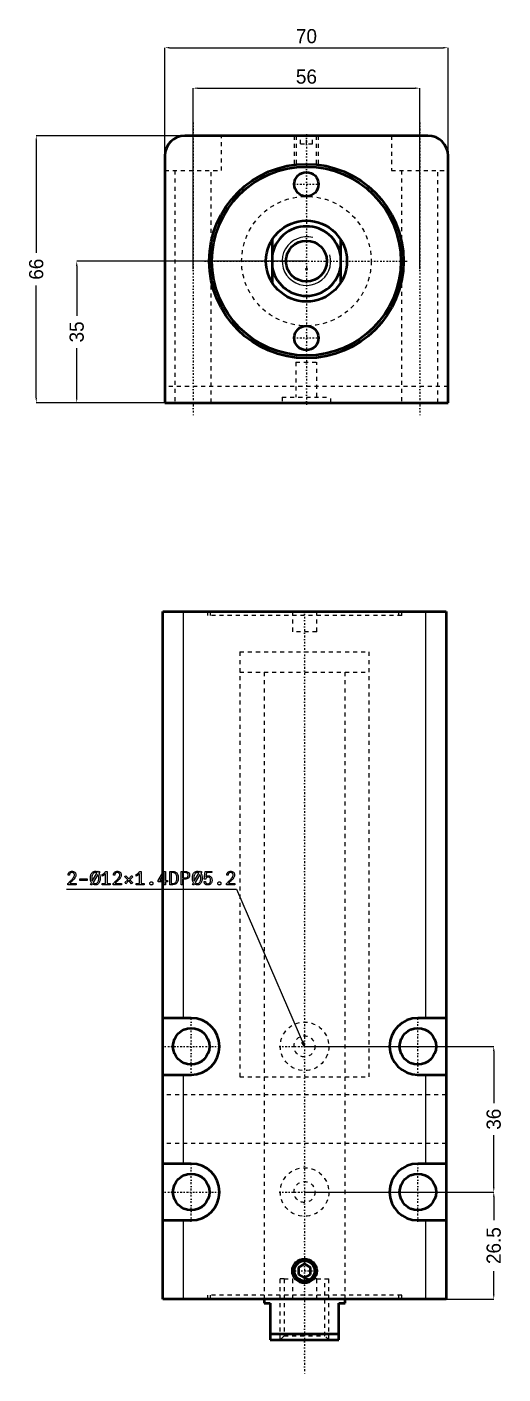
# Model space of a CAD drawing. Header units: millimetres. Extents: x -69 to 308, y -273 to 63.
# Drawn here: x -69 to 48.6, y -273.1 to 59.9 of the extents above; entities that cross this region are included whole.
import ezdxf

# ---------------------------------------------------------------- set-up
doc = ezdxf.new("R2010")
doc.units = ezdxf.units.MM
doc.linetypes.add('Center', pattern=[1.5, 0.45, -0.5, 0.05, -0.5])
doc.linetypes.add('Dashed', pattern=[2, 1, -1])
for name, color, linetype, lineweight in [('2d ConnectionPoints', 7, 'Continuous', 50), ('AM_0', 7, 'Continuous', 50), ('AM_4', 3, 'Continuous', 25), ('AM_5', 3, 'Continuous', 25), ('AM_7', 7, 'Center', 25), ('AM_9', 6, 'Dashed', 25)]:
    doc.layers.add(name, color=color, linetype=linetype, lineweight=lineweight)
doc.dimstyles.new('ISO-25', dxfattribs={"dimtxt": 2.5, "dimasz": 2.5, "dimexe": 1.25, "dimexo": 0.625, "dimtad": 1, "dimtxsty": 'Standard', "dimcen": 2.5, "dimadec": 0, "dimazin": 0, "dimtfac": 1, "dimtmove": 0, "dimatfit": 3, "dimfxl": 1, "dimarcsym": 0})

# ---------------------------------------------------------------- blocks, each defined once
blk = doc.blocks.new('1_CXHC3_MF_IN_LA_32_100_2_0_in_CXHC3_MF_IN_LA_32_100_0_0')
at = {"layer": 'AM_0'}
for p, q in [((-8.5, 7.27), (-8.5, -3.27)), ((8.5, -3.27), (8.5, 7.27))]:
    blk.add_line(p, q, dxfattribs=at)
for radius in [10, 5.05]:
    blk.add_circle((0, 2), radius, dxfattribs=at)
for start, end in [(8.1062, 171.8938), (188.1062, 351.8938)]:
    blk.add_arc((0, 2), 8.59, start, end, dxfattribs=at)
at = {"layer": 'AM_5'}
blk.add_arc((0, 2), 6, 75, 15, dxfattribs=at)
blk = doc.blocks.new('2_CXHC3_MF_IN_LA_32_100_1_0_in_CXHC3_MF_IN_LA_32_100_0_0')
at = {"layer": 'AM_0'}
for p, q in [((30, 33), (-30, 33)), ((-35, 28), (-35, -33)), ((35, -33), (35, 28)), ((-35, -33), (35, -33))]:
    blk.add_line(p, q, dxfattribs=at)
for centre, radius in [((0, 2), 24), ((0, 2), 23.34), ((0, 21), 3), ((0, -17), 3)]:
    blk.add_circle(centre, radius, dxfattribs=at)
for centre, start, end in [((-30, 28), 90, 180), ((30, 28), 360, 90)]:
    blk.add_arc(centre, 5, start, end, dxfattribs=at)
at = {"layer": 'AM_7'}
for p, q in [((-28, 36.3), (-28, -36.3)), ((0, 33.35), (0, -33.5)), ((28, 36.3), (28, -36.3)), ((-3.15, 21), (3.15, 21)), ((-25.2, 2), (25.2, 2)), ((-3.15, -17), (3.15, -17))]:
    blk.add_line(p, q, dxfattribs=at)
at = {"layer": 'AM_9'}
for p, q in [((-28, 24.4), (-28, 33)), ((-21, 24.4), (-21, 33)), ((-3, 33), (-3, 26)), ((-2.5, 33), (-2.5, 26)), ((-1.5, 31), (-1.5, 33)), ((-1.5, 31), (1.5, 31)), ((0, 31), (0, 33)), ((1.5, 31), (1.5, 33)), ((2.5, 26), (2.5, 33)), ((3, 26), (3, 33)), ((21, 33), (21, 24.4)), ((28, 24.4), (28, 33)), ((-35, 24.4), (-21, 24.4)), ((-32.5, 24.4), (-32.5, -33)), ((-23.5, -33), (-23.5, 24.4)), ((-3, 26), (3, 26)), ((21, 24.4), (35, 24.4)), ((23.5, 24.4), (23.5, -33)), ((32.5, -33), (32.5, 24.4)), ((-2.6, -23), (-2.6, -31.6)), ((-2.6, -23), (2.6, -23)), ((2.6, -31.6), (2.6, -23)), ((35, -29), (-35, -29)), ((-6, -31.6), (-6, -33)), ((-6, -31.6), (6, -31.6)), ((6, -33), (6, -31.6))]:
    blk.add_line(p, q, dxfattribs=at)
blk.add_circle((0, 2), 16, dxfattribs=at)
blk = doc.blocks.new('*D3')
at = {"layer": 'AM_5', "color": 0, "lineweight": -2}
for p, q in [((0, 33), (-66.75, 33)), ((-66.75, 31.83), (-66.75, 4.01)), ((-66.75, -31.83), (-66.75, -4.01)), ((0, -33), (-66.75, -33))]:
    blk.add_line(p, q, dxfattribs=at)
at = {"layer": 'AM_5', "color": 0}
for points in [[(-66.56, 31.83), (-66.94, 31.83), (-66.75, 33)], [(-66.94, -31.83), (-66.56, -31.83), (-66.75, -33)]]:
    blk.add_solid(points, dxfattribs=at)
at = {"layer": 'Defpoints', "color": 0}
for p in [(0, 33), (-66.75, -33), (0, -33)]:
    blk.add_point(p, dxfattribs=at)
at = {"layer": 'AM_5', "color": 0, "insert": (-66.75, 0), "char_height": 3.5, "attachment_point": 5, "rotation": 90}
blk.add_mtext('66', dxfattribs=at)
blk = doc.blocks.new('*D4')
at = {"layer": 'AM_5', "color": 0, "lineweight": -2}
for p, q in [((0, 2), (-56.75, 2)), ((-56.75, 0.83), (-56.75, -11.5)), ((-56.75, -31.83), (-56.75, -19.5)), ((0, -33), (-56.75, -33))]:
    blk.add_line(p, q, dxfattribs=at)
at = {"layer": 'AM_5', "color": 0}
for points in [[(-56.56, 0.83), (-56.94, 0.83), (-56.75, 2)], [(-56.94, -31.83), (-56.56, -31.83), (-56.75, -33)]]:
    blk.add_solid(points, dxfattribs=at)
at = {"layer": 'Defpoints', "color": 0}
for p in [(0, 2), (-56.75, -33), (0, -33)]:
    blk.add_point(p, dxfattribs=at)
at = {"layer": 'AM_5', "color": 0, "insert": (-56.75, -15.5), "char_height": 3.5, "attachment_point": 5, "rotation": 90}
blk.add_mtext('35', dxfattribs=at)
blk = doc.blocks.new('*D5')
at = {"layer": 'AM_5', "color": 0, "lineweight": -2}
for p, q in [((-35, 0), (-35, 54.75)), ((-33.83, 54.75), (33.83, 54.75)), ((35, 0), (35, 54.75))]:
    blk.add_line(p, q, dxfattribs=at)
at = {"layer": 'AM_5', "color": 0}
for points in [[(-33.83, 54.94), (-33.83, 54.56), (-35, 54.75)], [(33.83, 54.56), (33.83, 54.94), (35, 54.75)]]:
    blk.add_solid(points, dxfattribs=at)
at = {"layer": 'Defpoints', "color": 0}
for p in [(35, 54.75), (-35, 0), (35, 0)]:
    blk.add_point(p, dxfattribs=at)
at = {"layer": 'AM_5', "color": 0, "insert": (0, 57.59), "char_height": 3.5, "attachment_point": 5}
blk.add_mtext('70', dxfattribs=at)
blk = doc.blocks.new('*D6')
at = {"layer": 'AM_5', "color": 0, "lineweight": -2}
for p, q in [((-28, 0), (-28, 44.75)), ((-26.83, 44.75), (26.83, 44.75)), ((28, 0), (28, 44.75))]:
    blk.add_line(p, q, dxfattribs=at)
at = {"layer": 'AM_5', "color": 0}
for points in [[(-26.83, 44.94), (-26.83, 44.56), (-28, 44.75)], [(26.83, 44.56), (26.83, 44.94), (28, 44.75)]]:
    blk.add_solid(points, dxfattribs=at)
at = {"layer": 'Defpoints', "color": 0}
for p in [(28, 44.75), (-28, 0), (28, 0)]:
    blk.add_point(p, dxfattribs=at)
at = {"layer": 'AM_5', "color": 0, "insert": (0, 47.59), "char_height": 3.5, "attachment_point": 5}
blk.add_mtext('56', dxfattribs=at)
blk = doc.blocks.new('1_CXHC3_MF_IN_LA_32_100_2_0_in_CXHC3_MF_IN_LA_32_100_0_4')
at = {"layer": 'AM_0'}
for p, q in [((-10, 0), (-10, -1)), ((10, -1), (10, 0)), ((-10, -1), (-8.5, -1)), ((-8.5, -1), (-8.5, -10)), ((8.5, -10), (8.5, -1)), ((8.5, -1), (10, -1)), ((-8.5, -8.586), (8.5, -8.586)), ((-8.5, -10), (8.5, -10))]:
    blk.add_line(p, q, dxfattribs=at)
at = {"layer": 'AM_5', "linetype": 'Dashed'}
for p, q in [((-6, -10), (-6, 5)), ((-5.053, 5), (-6, 5)), ((5.053, 5), (6, 5)), ((6, -10), (6, 5))]:
    blk.add_line(p, q, dxfattribs=at)
at = {"layer": 'AM_9'}
for p, q in [((-16, 160), (16, 160)), ((-16, 160), (-16, 155)), ((16, 155), (16, 160)), ((-16, 155), (16, 155)), ((-10, 155), (-10, 0)), ((10, 0), (10, 155)), ((-5.053, 5), (-3, 5)), ((-5.053, 5), (-5.053, -9.053)), ((3, 5), (5.053, 5)), ((5.053, -9.053), (5.053, 5)), ((-5.053, -9.053), (-6, -10)), ((-5.053, -9.053), (5.053, -9.053)), ((6, -10), (5.053, -9.053))]:
    blk.add_line(p, q, dxfattribs=at)
blk = doc.blocks.new('2_CXHC3_MF_IN_LA_32_100_1_0_in_CXHC3_MF_IN_LA_32_100_0_4')
at = {"layer": 'AM_0'}
for p, q in [((-35, 170), (35, 170)), ((-35, 0), (-35, 170)), ((35, 170), (35, 0)), ((-28, 69.5), (-35, 69.5)), ((35, 69.5), (28, 69.5)), ((-35, 55.5), (-28, 55.5)), ((28, 55.5), (35, 55.5)), ((-28, 33.5), (-35, 33.5)), ((35, 33.5), (28, 33.5)), ((-35, 19.5), (-28, 19.5)), ((28, 19.5), (35, 19.5)), ((0, 8.73), (-1.5, 7.87)), ((-1.5, 7.87), (-1.5, 6.13)), ((1.5, 7.87), (0, 8.73)), ((1.5, 6.13), (1.5, 7.87)), ((-1.5, 6.13), (0, 5.27)), ((0, 5.27), (1.5, 6.13)), ((35, 0), (-35, 0))]:
    blk.add_line(p, q, dxfattribs=at)
for centre, radius in [((-28, 62.5), 4.5), ((28, 62.5), 4.5), ((-28, 26.5), 4.5), ((28, 26.5), 4.5), ((0, 7), 3), ((0, 7), 2.5)]:
    blk.add_circle(centre, radius, dxfattribs=at)
for centre, start, end in [((-28, 62.5), 270, 90), ((28, 62.5), 90, 270), ((-28, 26.5), 270, 90), ((28, 26.5), 90, 270)]:
    blk.add_arc(centre, 7, start, end, dxfattribs=at)
at = {"layer": 'AM_4'}
for p, q in [((-30, 170), (-30, 69.5)), ((30, 69.5), (30, 170)), ((-30, 55.5), (-30, 33.5)), ((30, 33.5), (30, 55.5)), ((-30, 19.5), (-30, 0)), ((30, 0), (30, 19.5))]:
    blk.add_line(p, q, dxfattribs=at)
at = {"layer": 'AM_7'}
for p, q in [((0, 170.25), (0, -18.5)), ((-28, 55.15), (-28, 69.85)), ((28, 55.15), (28, 69.85)), ((-35.35, 62.5), (-20.65, 62.5)), ((-6.3, 62.5), (6.3, 62.5)), ((20.65, 62.5), (35.35, 62.5)), ((-28, 19.15), (-28, 33.85)), ((28, 19.15), (28, 33.85)), ((-35.35, 26.5), (-20.65, 26.5)), ((-6.3, 26.5), (6.3, 26.5)), ((20.65, 26.5), (35.35, 26.5)), ((-3.15, 7), (3.15, 7))]:
    blk.add_line(p, q, dxfattribs=at)
at = {"layer": 'AM_9'}
for p, q in [((-24, 170), (-24, 169)), ((-23.34, 170), (-23.34, 169)), ((-3, 170), (-3, 165)), ((3, 165), (3, 170)), ((23.34, 169), (23.34, 170)), ((24, 169), (24, 170)), ((24, 169), (-24, 169)), ((3, 165), (-3, 165)), ((-16, 160), (16, 160)), ((-16, 160), (-16, 55)), ((16, 55), (16, 160)), ((-16, 55), (16, 55)), ((-10, 55), (-10, 0)), ((10, 0), (10, 55)), ((35, 50.5), (-35, 50.5)), ((35, 38.5), (-35, 38.5)), ((3, 5), (-3, 5)), ((-3, 5), (-3, 0)), ((3, 0), (3, 5)), ((24, 1), (-24, 1)), ((-24, 1), (-24, 0)), ((-23.34, 1), (-23.34, 0)), ((23.34, 0), (23.34, 1)), ((24, 0), (24, 1))]:
    blk.add_line(p, q, dxfattribs=at)
for centre, radius in [((0, 62.5), 6), ((0, 62.5), 2.6), ((0, 26.5), 6), ((0, 26.5), 2.6)]:
    blk.add_circle(centre, radius, dxfattribs=at)
blk = doc.blocks.new('*D39')
at = {"layer": 'AM_5', "color": 0, "lineweight": -2}
for p, q in [((-0.47, -192.11), (46.28, -192.11)), ((46.28, -193.28), (46.28, -206.14)), ((46.28, -226.94), (46.28, -214.08)), ((-0.47, -228.11), (46.28, -228.11))]:
    blk.add_line(p, q, dxfattribs=at)
at = {"layer": 'AM_5', "color": 0}
for points in [[(46.48, -193.28), (46.09, -193.28), (46.28, -192.11)], [(46.09, -226.94), (46.48, -226.94), (46.28, -228.11)]]:
    blk.add_solid(points, dxfattribs=at)
at = {"layer": 'Defpoints', "color": 0}
for p in [(-0.47, -192.11), (46.28, -192.11), (-0.47, -228.11)]:
    blk.add_point(p, dxfattribs=at)
at = {"layer": 'AM_5', "color": 0, "insert": (46.28, -210.11), "char_height": 3.5, "attachment_point": 5, "rotation": 90}
blk.add_mtext('36', dxfattribs=at)
blk = doc.blocks.new('*D40')
at = {"layer": 'AM_5', "color": 0, "lineweight": -2}
for p, q in [((-0.47, -228.11), (46.28, -228.11)), ((46.28, -229.28), (46.28, -235.06)), ((46.28, -253.44), (46.28, -247.66)), ((-0.47, -254.61), (46.28, -254.61))]:
    blk.add_line(p, q, dxfattribs=at)
at = {"layer": 'AM_5', "color": 0}
for points in [[(46.48, -229.28), (46.09, -229.28), (46.28, -228.11)], [(46.09, -253.44), (46.48, -253.44), (46.28, -254.61)]]:
    blk.add_solid(points, dxfattribs=at)
at = {"layer": 'Defpoints', "color": 0}
for p in [(-0.47, -228.11), (-0.47, -254.61), (46.28, -254.61)]:
    blk.add_point(p, dxfattribs=at)
at = {"layer": 'AM_5', "color": 0, "insert": (46.28, -241.36), "char_height": 3.5, "attachment_point": 5, "rotation": 90}
blk.add_mtext('26.5', dxfattribs=at)

msp = doc.modelspace()

# ---------------------------------------------------------------- linework, layer by layer
at = {"layer": '2d ConnectionPoints'}
for p in [(0, 0), (-0.469, -254.608)]:
    msp.add_point(p, dxfattribs=at)
at = {"layer": 'AM_5'}
for p, q in [((-59.269, -153.208), (-17.269, -153.208)), ((-17.269, -153.208), (-0.469, -192.108))]:
    msp.add_line(p, q, dxfattribs=at)
for points in [[(-58.816, -151.731), (-58.816, -151.731), (-58.667, -151.594), (-58.453, -151.394), (-58.453, -151.394), (-58.253, -151.2), (-58.127, -151.074), (-58.127, -151.074), (-58.006, -150.948), (-57.834, -150.749), (-57.834, -150.749), (-57.671, -150.539), (-57.567, -150.393), (-57.567, -150.393), (-57.477, -150.248), (-57.378, -150.04), (-57.378, -150.04), (-57.325, -149.846), (-57.315, -149.724), (-57.315, -149.724), (-57.318, -149.656), (-57.334, -149.559), (-57.334, -149.559), (-57.364, -149.469), (-57.392, -149.413), (-57.392, -149.413), (-57.426, -149.36), (-57.484, -149.291), (-57.484, -149.291), (-57.553, -149.233), (-57.605, -149.201), (-57.605, -149.201), (-57.66, -149.174), (-57.749, -149.145), (-57.749, -149.145), (-57.843, -149.129), (-57.909, -149.126), (-57.909, -149.126), (-57.982, -149.129), (-58.085, -149.145), (-58.085, -149.145), (-58.181, -149.175), (-58.241, -149.203), (-58.241, -149.203), (-58.297, -149.237), (-58.371, -149.298), (-58.371, -149.298), (-58.433, -149.371), (-58.468, -149.427), (-58.468, -149.427), (-58.498, -149.488), (-58.53, -149.587), (-58.53, -149.587), (-58.547, -149.696), (-58.55, -149.774), (-58.892, -149.774), (-58.892, -149.774), (-58.886, -149.658), (-58.859, -149.495), (-58.859, -149.495), (-58.807, -149.348), (-58.76, -149.258), (-58.76, -149.258), (-58.703, -149.176), (-58.605, -149.068), (-58.605, -149.068), (-58.489, -148.979), (-58.404, -148.93), (-58.404, -148.93), (-58.312, -148.89), (-58.168, -148.847), (-58.168, -148.847), (-58.015, -148.823), (-57.909, -148.819), (-57.909, -148.819), (-57.809, -148.823), (-57.665, -148.845), (-57.665, -148.845), (-57.527, -148.886), (-57.438, -148.923), (-57.438, -148.923), (-57.354, -148.969), (-57.241, -149.053), (-57.241, -149.053), (-57.144, -149.153), (-57.089, -149.231), (-57.089, -149.231), (-57.041, -149.314), (-56.99, -149.451), (-56.99, -149.451), (-56.963, -149.601), (-56.958, -149.708), (-56.958, -149.708), (-56.965, -149.83), (-57.006, -150.016), (-57.006, -150.016), (-57.082, -150.208), (-57.151, -150.338), (-57.151, -150.338), (-57.231, -150.469), (-57.361, -150.657), (-57.361, -150.657), (-57.502, -150.836), (-57.603, -150.952), (-57.603, -150.952), (-57.711, -151.069), (-57.893, -151.258), (-57.893, -151.258), (-58.098, -151.465), (-58.248, -151.612), (-58.489, -151.849), (-56.86, -151.851), (-56.86, -152.158), (-58.937, -152.158), (-58.937, -151.84), (-58.816, -151.731)], [(-53.128, -151.617), (-53.128, -151.617), (-53.175, -151.523), (-53.237, -151.372), (-53.237, -151.372), (-53.288, -151.209), (-53.315, -151.095), (-53.315, -151.095), (-53.338, -150.977), (-53.362, -150.794), (-53.362, -150.794), (-53.375, -150.606), (-53.378, -150.477), (-53.378, -150.477), (-53.372, -150.283), (-53.342, -150.01), (-53.342, -150.01), (-53.286, -149.759), (-53.235, -149.604), (-53.235, -149.604), (-53.172, -149.46), (-53.059, -149.27), (-53.059, -149.27), (-52.923, -149.111), (-52.819, -149.021), (-52.819, -149.021), (-52.706, -148.947), (-52.521, -148.866), (-52.521, -148.866), (-52.317, -148.823), (-52.17, -148.814), (-52.17, -148.814), (-52.02, -148.823), (-51.811, -148.869), (-51.811, -148.869), (-51.62, -148.954), (-51.503, -149.033), (-51.378, -148.812), (-51.078, -148.985), (-51.258, -149.299), (-51.258, -149.299), (-51.201, -149.389), (-51.128, -149.538), (-51.128, -149.538), (-51.067, -149.701), (-51.034, -149.819), (-51.034, -149.819), (-51.006, -149.942), (-50.976, -150.135), (-50.976, -150.135), (-50.96, -150.34), (-50.957, -150.482), (-50.957, -150.482), (-50.963, -150.669), (-50.991, -150.938), (-50.991, -150.938), (-51.043, -151.191), (-51.09, -151.351), (-51.09, -151.351), (-51.149, -151.501), (-51.258, -151.703), (-51.258, -151.703), (-51.392, -151.876), (-51.495, -151.975), (-51.495, -151.975), (-51.609, -152.059), (-51.799, -152.15), (-51.799, -152.15), (-52.011, -152.199), (-52.165, -152.209), (-52.165, -152.209), (-52.336, -152.197), (-52.571, -152.135), (-52.571, -152.135), (-52.781, -152.019), (-52.907, -151.913), (-53.087, -152.222), (-53.378, -152.058), (-53.128, -151.617)], [(-53.037, -150.511), (-53.037, -150.511), (-53.031, -150.679), (-53.003, -150.917), (-53.003, -150.917), (-52.949, -151.139), (-52.9, -151.278), (-51.754, -149.297), (-51.754, -149.297), (-51.83, -149.241), (-51.95, -149.181), (-51.95, -149.181), (-52.076, -149.148), (-52.163, -149.142), (-52.163, -149.142), (-52.255, -149.149), (-52.389, -149.185), (-52.389, -149.185), (-52.516, -149.252), (-52.598, -149.315), (-52.598, -149.315), (-52.674, -149.389), (-52.778, -149.523), (-52.778, -149.523), (-52.866, -149.681), (-52.917, -149.8), (-52.917, -149.8), (-52.96, -149.929), (-53.007, -150.135), (-53.007, -150.135), (-53.032, -150.356), (-53.037, -150.511)], [(-52.181, -151.881), (-52.181, -151.881), (-52.082, -151.874), (-51.94, -151.835), (-51.94, -151.835), (-51.808, -151.762), (-51.725, -151.696), (-51.725, -151.696), (-51.648, -151.616), (-51.546, -151.477), (-51.546, -151.477), (-51.46, -151.315), (-51.411, -151.194), (-51.411, -151.194), (-51.371, -151.065), (-51.327, -150.862), (-51.327, -150.862), (-51.303, -150.649), (-51.299, -150.5), (-51.299, -150.5), (-51.301, -150.396), (-51.312, -150.245), (-51.312, -150.245), (-51.334, -150.1), (-51.353, -150.006), (-51.353, -150.006), (-51.377, -149.917), (-51.419, -149.79), (-51.419, -149.79), (-51.47, -149.672), (-51.508, -149.599), (-52.689, -151.635), (-52.689, -151.635), (-52.599, -151.724), (-52.454, -151.82), (-52.454, -151.82), (-52.295, -151.871), (-52.181, -151.881)], [(-50.444, -151.867), (-49.607, -151.867), (-49.607, -149.406), (-49.607, -149.406), (-49.652, -149.451), (-49.728, -149.522), (-49.728, -149.522), (-49.814, -149.596), (-49.877, -149.647), (-49.877, -149.647), (-49.943, -149.698), (-50.042, -149.77), (-50.042, -149.77), (-50.142, -149.837), (-50.209, -149.879), (-50.209, -149.879), (-50.275, -149.917), (-50.366, -149.963), (-50.366, -149.963), (-50.448, -149.996), (-50.498, -150.011), (-50.498, -149.665), (-50.498, -149.665), (-50.436, -149.636), (-50.338, -149.579), (-50.338, -149.579), (-50.235, -149.509), (-50.163, -149.455), (-50.163, -149.455), (-50.09, -149.396), (-49.985, -149.305), (-49.985, -149.305), (-49.884, -149.211), (-49.818, -149.146), (-49.818, -149.146), (-49.756, -149.082), (-49.673, -148.993), (-49.673, -148.993), (-49.602, -148.911), (-49.561, -148.86), (-49.27, -148.86), (-49.27, -151.867), (-48.51, -151.867), (-48.51, -152.158), (-50.444, -152.158), (-50.444, -151.867)], [(-47.616, -151.731), (-47.616, -151.731), (-47.467, -151.594), (-47.253, -151.394), (-47.253, -151.394), (-47.053, -151.2), (-46.927, -151.074), (-46.927, -151.074), (-46.806, -150.948), (-46.634, -150.749), (-46.634, -150.749), (-46.471, -150.539), (-46.367, -150.393), (-46.367, -150.393), (-46.277, -150.248), (-46.178, -150.04), (-46.178, -150.04), (-46.125, -149.846), (-46.115, -149.724), (-46.115, -149.724), (-46.118, -149.656), (-46.134, -149.559), (-46.134, -149.559), (-46.164, -149.469), (-46.192, -149.413), (-46.192, -149.413), (-46.226, -149.36), (-46.284, -149.291), (-46.284, -149.291), (-46.353, -149.233), (-46.405, -149.201), (-46.405, -149.201), (-46.46, -149.174), (-46.549, -149.145), (-46.549, -149.145), (-46.643, -149.129), (-46.709, -149.126), (-46.709, -149.126), (-46.782, -149.129), (-46.885, -149.145), (-46.885, -149.145), (-46.981, -149.175), (-47.041, -149.203), (-47.041, -149.203), (-47.097, -149.237), (-47.171, -149.298), (-47.171, -149.298), (-47.233, -149.371), (-47.268, -149.427), (-47.268, -149.427), (-47.298, -149.488), (-47.33, -149.587), (-47.33, -149.587), (-47.347, -149.696), (-47.35, -149.774), (-47.692, -149.774), (-47.692, -149.774), (-47.686, -149.658), (-47.659, -149.495), (-47.659, -149.495), (-47.607, -149.348), (-47.56, -149.258), (-47.56, -149.258), (-47.503, -149.176), (-47.405, -149.068), (-47.405, -149.068), (-47.289, -148.979), (-47.204, -148.93), (-47.204, -148.93), (-47.112, -148.89), (-46.968, -148.847), (-46.968, -148.847), (-46.815, -148.823), (-46.709, -148.819), (-46.709, -148.819), (-46.609, -148.823), (-46.465, -148.845), (-46.465, -148.845), (-46.327, -148.886), (-46.238, -148.923), (-46.238, -148.923), (-46.154, -148.969), (-46.041, -149.053), (-46.041, -149.053), (-45.944, -149.153), (-45.889, -149.231), (-45.889, -149.231), (-45.841, -149.314), (-45.79, -149.451), (-45.79, -149.451), (-45.763, -149.601), (-45.758, -149.708), (-45.758, -149.708), (-45.765, -149.83), (-45.806, -150.016), (-45.806, -150.016), (-45.882, -150.208), (-45.951, -150.338), (-45.951, -150.338), (-46.031, -150.469), (-46.161, -150.657), (-46.161, -150.657), (-46.302, -150.836), (-46.403, -150.952), (-46.403, -150.952), (-46.511, -151.069), (-46.693, -151.258), (-46.693, -151.258), (-46.898, -151.465), (-47.048, -151.612), (-47.289, -151.849), (-45.66, -151.851), (-45.66, -152.158), (-47.737, -152.158), (-47.737, -151.84), (-47.616, -151.731)], [(-42.044, -151.867), (-41.207, -151.867), (-41.207, -149.406), (-41.207, -149.406), (-41.252, -149.451), (-41.328, -149.522), (-41.328, -149.522), (-41.414, -149.596), (-41.477, -149.647), (-41.477, -149.647), (-41.543, -149.698), (-41.642, -149.77), (-41.642, -149.77), (-41.742, -149.837), (-41.809, -149.879), (-41.809, -149.879), (-41.875, -149.917), (-41.966, -149.963), (-41.966, -149.963), (-42.048, -149.996), (-42.098, -150.011), (-42.098, -149.665), (-42.098, -149.665), (-42.036, -149.636), (-41.938, -149.579), (-41.938, -149.579), (-41.835, -149.509), (-41.763, -149.455), (-41.763, -149.455), (-41.69, -149.396), (-41.585, -149.305), (-41.585, -149.305), (-41.484, -149.211), (-41.418, -149.146), (-41.418, -149.146), (-41.356, -149.082), (-41.273, -148.993), (-41.273, -148.993), (-41.202, -148.911), (-41.161, -148.86), (-40.87, -148.86), (-40.87, -151.867), (-40.11, -151.867), (-40.11, -152.158), (-42.044, -152.158), (-42.044, -151.867)], [(-35.172, -151.43), (-36.646, -151.43), (-36.646, -151.135), (-35.304, -148.86), (-34.854, -148.86), (-34.854, -151.123), (-34.362, -151.123), (-34.362, -151.43), (-34.854, -151.43), (-34.854, -152.158), (-35.172, -152.158), (-35.172, -151.43)], [(-35.167, -151.123), (-35.167, -149.242), (-36.255, -151.123), (-35.167, -151.123)], [(-33.73, -148.86), (-33.157, -148.86), (-33.157, -148.86), (-32.96, -148.866), (-32.692, -148.899), (-32.692, -148.899), (-32.459, -148.96), (-32.322, -149.017), (-32.322, -149.017), (-32.199, -149.088), (-32.04, -149.224), (-32.04, -149.224), (-31.909, -149.396), (-31.839, -149.531), (-31.839, -149.531), (-31.781, -149.683), (-31.718, -149.949), (-31.718, -149.949), (-31.685, -150.258), (-31.678, -150.489), (-31.678, -150.489), (-31.684, -150.716), (-31.716, -151.024), (-31.716, -151.024), (-31.774, -151.29), (-31.828, -151.445), (-31.828, -151.445), (-31.896, -151.584), (-32.024, -151.763), (-32.024, -151.763), (-32.184, -151.907), (-32.309, -151.984), (-32.309, -151.984), (-32.451, -152.047), (-32.696, -152.115), (-32.696, -152.115), (-32.981, -152.152), (-33.193, -152.158), (-33.73, -152.158), (-33.73, -148.86)], [(-33.171, -151.876), (-33.171, -151.876), (-33.014, -151.872), (-32.803, -151.847), (-32.803, -151.847), (-32.622, -151.801), (-32.516, -151.758), (-32.516, -151.758), (-32.423, -151.703), (-32.301, -151.594), (-32.301, -151.594), (-32.201, -151.452), (-32.147, -151.338), (-32.147, -151.338), (-32.103, -151.208), (-32.055, -150.975), (-32.055, -150.975), (-32.029, -150.698), (-32.024, -150.489), (-32.024, -150.489), (-32.029, -150.3), (-32.054, -150.046), (-32.054, -150.046), (-32.1, -149.828), (-32.142, -149.703), (-32.142, -149.703), (-32.194, -149.591), (-32.291, -149.448), (-32.291, -149.448), (-32.409, -149.335), (-32.501, -149.275), (-32.501, -149.275), (-32.602, -149.227), (-32.777, -149.175), (-32.777, -149.175), (-32.977, -149.147), (-33.125, -149.142), (-33.393, -149.142), (-33.393, -151.876), (-33.171, -151.876)], [(-30.935, -148.86), (-30.007, -148.86), (-30.007, -148.86), (-29.599, -148.898), (-29.157, -149.099), (-29.157, -149.099), (-28.919, -149.471), (-28.874, -149.815), (-28.874, -149.815), (-28.886, -150.008), (-28.952, -150.253), (-28.952, -150.253), (-29.073, -150.444), (-29.185, -150.542), (-29.185, -150.542), (-29.317, -150.619), (-29.542, -150.703), (-29.542, -150.703), (-29.799, -150.748), (-29.988, -150.757), (-30.598, -150.757), (-30.598, -152.158), (-30.935, -152.158), (-30.935, -148.86)], [(-30.157, -150.475), (-30.157, -150.475), (-30.038, -150.473), (-29.877, -150.464), (-29.877, -150.464), (-29.737, -150.447), (-29.655, -150.431), (-29.655, -150.431), (-29.581, -150.409), (-29.482, -150.361), (-29.482, -150.361), (-29.397, -150.296), (-29.348, -150.242), (-29.348, -150.242), (-29.307, -150.178), (-29.262, -150.062), (-29.262, -150.062), (-29.238, -149.92), (-29.233, -149.811), (-29.233, -149.811), (-29.237, -149.71), (-29.259, -149.576), (-29.259, -149.576), (-29.3, -149.464), (-29.338, -149.401), (-29.338, -149.401), (-29.382, -149.347), (-29.46, -149.279), (-29.46, -149.279), (-29.55, -149.228), (-29.616, -149.203), (-29.616, -149.203), (-29.689, -149.184), (-29.809, -149.164), (-29.809, -149.164), (-29.942, -149.153), (-30.038, -149.151), (-30.598, -149.151), (-30.598, -150.475), (-30.157, -150.475)], [(-27.928, -151.617), (-27.928, -151.617), (-27.975, -151.523), (-28.037, -151.372), (-28.037, -151.372), (-28.088, -151.209), (-28.115, -151.095), (-28.115, -151.095), (-28.138, -150.977), (-28.162, -150.794), (-28.162, -150.794), (-28.175, -150.606), (-28.178, -150.477), (-28.178, -150.477), (-28.172, -150.283), (-28.142, -150.01), (-28.142, -150.01), (-28.086, -149.759), (-28.035, -149.604), (-28.035, -149.604), (-27.972, -149.46), (-27.859, -149.27), (-27.859, -149.27), (-27.723, -149.111), (-27.619, -149.021), (-27.619, -149.021), (-27.506, -148.947), (-27.321, -148.866), (-27.321, -148.866), (-27.117, -148.823), (-26.97, -148.814), (-26.97, -148.814), (-26.82, -148.823), (-26.611, -148.869), (-26.611, -148.869), (-26.42, -148.954), (-26.303, -149.033), (-26.178, -148.812), (-25.878, -148.985), (-26.058, -149.299), (-26.058, -149.299), (-26.001, -149.389), (-25.928, -149.538), (-25.928, -149.538), (-25.867, -149.701), (-25.834, -149.819), (-25.834, -149.819), (-25.806, -149.942), (-25.776, -150.135), (-25.776, -150.135), (-25.76, -150.34), (-25.757, -150.482), (-25.757, -150.482), (-25.763, -150.669), (-25.791, -150.938), (-25.791, -150.938), (-25.843, -151.191), (-25.89, -151.351), (-25.89, -151.351), (-25.949, -151.501), (-26.058, -151.703), (-26.058, -151.703), (-26.192, -151.876), (-26.295, -151.975), (-26.295, -151.975), (-26.409, -152.059), (-26.599, -152.15), (-26.599, -152.15), (-26.811, -152.199), (-26.965, -152.209), (-26.965, -152.209), (-27.136, -152.197), (-27.371, -152.135), (-27.371, -152.135), (-27.581, -152.019), (-27.707, -151.913), (-27.887, -152.222), (-28.178, -152.058), (-27.928, -151.617)], [(-27.837, -150.511), (-27.837, -150.511), (-27.831, -150.679), (-27.803, -150.917), (-27.803, -150.917), (-27.749, -151.139), (-27.7, -151.278), (-26.554, -149.297), (-26.554, -149.297), (-26.63, -149.241), (-26.75, -149.181), (-26.75, -149.181), (-26.876, -149.148), (-26.963, -149.142), (-26.963, -149.142), (-27.055, -149.149), (-27.189, -149.185), (-27.189, -149.185), (-27.316, -149.252), (-27.398, -149.315), (-27.398, -149.315), (-27.474, -149.389), (-27.578, -149.523), (-27.578, -149.523), (-27.666, -149.681), (-27.717, -149.8), (-27.717, -149.8), (-27.76, -149.929), (-27.807, -150.135), (-27.807, -150.135), (-27.832, -150.356), (-27.837, -150.511)], [(-26.981, -151.881), (-26.981, -151.881), (-26.882, -151.874), (-26.74, -151.835), (-26.74, -151.835), (-26.608, -151.762), (-26.525, -151.696), (-26.525, -151.696), (-26.448, -151.616), (-26.346, -151.477), (-26.346, -151.477), (-26.26, -151.315), (-26.211, -151.194), (-26.211, -151.194), (-26.171, -151.065), (-26.127, -150.862), (-26.127, -150.862), (-26.103, -150.649), (-26.099, -150.5), (-26.099, -150.5), (-26.101, -150.396), (-26.112, -150.245), (-26.112, -150.245), (-26.134, -150.1), (-26.153, -150.006), (-26.153, -150.006), (-26.177, -149.917), (-26.219, -149.79), (-26.219, -149.79), (-26.27, -149.672), (-26.308, -149.599), (-27.489, -151.635), (-27.489, -151.635), (-27.399, -151.724), (-27.254, -151.82), (-27.254, -151.82), (-27.095, -151.871), (-26.981, -151.881)], [(-24.352, -152.199), (-24.352, -152.199), (-24.455, -152.196), (-24.601, -152.178), (-24.601, -152.178), (-24.739, -152.143), (-24.825, -152.112), (-24.825, -152.112), (-24.906, -152.073), (-25.015, -152), (-25.015, -152), (-25.109, -151.91), (-25.163, -151.84), (-25.163, -151.84), (-25.208, -151.762), (-25.258, -151.632), (-25.258, -151.632), (-25.284, -151.484), (-25.289, -151.376), (-24.934, -151.376), (-24.934, -151.376), (-24.928, -151.478), (-24.893, -151.611), (-24.893, -151.611), (-24.829, -151.721), (-24.769, -151.781), (-24.769, -151.781), (-24.699, -151.83), (-24.579, -151.883), (-24.579, -151.883), (-24.441, -151.912), (-24.338, -151.917), (-24.338, -151.917), (-24.25, -151.913), (-24.13, -151.887), (-24.13, -151.887), (-24.024, -151.84), (-23.961, -151.797), (-23.961, -151.797), (-23.904, -151.746), (-23.83, -151.657), (-23.83, -151.657), (-23.771, -151.556), (-23.74, -151.481), (-23.74, -151.481), (-23.715, -151.401), (-23.687, -151.276), (-23.687, -151.276), (-23.672, -151.144), (-23.669, -151.053), (-23.669, -151.053), (-23.672, -150.969), (-23.687, -150.848), (-23.687, -150.848), (-23.713, -150.731), (-23.738, -150.656), (-23.738, -150.656), (-23.768, -150.585), (-23.824, -150.488), (-23.824, -150.488), (-23.892, -150.405), (-23.945, -150.357), (-23.945, -150.357), (-24.003, -150.316), (-24.1, -150.271), (-24.1, -150.271), (-24.209, -150.247), (-24.288, -150.243), (-24.288, -150.243), (-24.373, -150.248), (-24.492, -150.278), (-24.492, -150.278), (-24.602, -150.332), (-24.67, -150.382), (-24.67, -150.382), (-24.733, -150.441), (-24.809, -150.546), (-24.809, -150.546), (-24.866, -150.669), (-24.893, -150.762), (-25.239, -150.762), (-25.003, -148.851), (-23.396, -148.851), (-23.396, -149.146), (-24.68, -149.146), (-24.825, -150.241), (-24.825, -150.241), (-24.777, -150.182), (-24.702, -150.105), (-24.702, -150.105), (-24.623, -150.042), (-24.568, -150.007), (-24.568, -150.007), (-24.511, -149.979), (-24.417, -149.949), (-24.417, -149.949), (-24.315, -149.932), (-24.243, -149.929), (-24.243, -149.929), (-24.131, -149.935), (-23.975, -149.967), (-23.975, -149.967), (-23.834, -150.025), (-23.747, -150.079), (-23.747, -150.079), (-23.667, -150.144), (-23.563, -150.256), (-23.563, -150.256), (-23.476, -150.389), (-23.428, -150.487), (-23.428, -150.487), (-23.389, -150.593), (-23.346, -150.76), (-23.346, -150.76), (-23.323, -150.938), (-23.319, -151.062), (-23.319, -151.062), (-23.324, -151.193), (-23.352, -151.377), (-23.352, -151.377), (-23.402, -151.548), (-23.449, -151.655), (-23.449, -151.655), (-23.505, -151.753), (-23.605, -151.884), (-23.605, -151.884), (-23.723, -151.994), (-23.813, -152.056), (-23.813, -152.056), (-23.909, -152.108), (-24.065, -152.164), (-24.065, -152.164), (-24.233, -152.194), (-24.352, -152.199)], [(-19.616, -151.731), (-19.616, -151.731), (-19.467, -151.594), (-19.253, -151.394), (-19.253, -151.394), (-19.053, -151.2), (-18.927, -151.074), (-18.927, -151.074), (-18.806, -150.948), (-18.634, -150.749), (-18.634, -150.749), (-18.471, -150.539), (-18.367, -150.393), (-18.367, -150.393), (-18.277, -150.248), (-18.178, -150.04), (-18.178, -150.04), (-18.125, -149.846), (-18.115, -149.724), (-18.115, -149.724), (-18.118, -149.656), (-18.134, -149.559), (-18.134, -149.559), (-18.164, -149.469), (-18.192, -149.413), (-18.192, -149.413), (-18.226, -149.36), (-18.284, -149.291), (-18.284, -149.291), (-18.353, -149.233), (-18.405, -149.201), (-18.405, -149.201), (-18.46, -149.174), (-18.549, -149.145), (-18.549, -149.145), (-18.643, -149.129), (-18.709, -149.126), (-18.709, -149.126), (-18.782, -149.129), (-18.885, -149.145), (-18.885, -149.145), (-18.981, -149.175), (-19.041, -149.203), (-19.041, -149.203), (-19.097, -149.237), (-19.171, -149.298), (-19.171, -149.298), (-19.233, -149.371), (-19.268, -149.427), (-19.268, -149.427), (-19.298, -149.488), (-19.33, -149.587), (-19.33, -149.587), (-19.347, -149.696), (-19.35, -149.774), (-19.692, -149.774), (-19.692, -149.774), (-19.686, -149.658), (-19.659, -149.495), (-19.659, -149.495), (-19.607, -149.348), (-19.56, -149.258), (-19.56, -149.258), (-19.503, -149.176), (-19.405, -149.068), (-19.405, -149.068), (-19.289, -148.979), (-19.204, -148.93), (-19.204, -148.93), (-19.112, -148.89), (-18.968, -148.847), (-18.968, -148.847), (-18.815, -148.823), (-18.709, -148.819), (-18.709, -148.819), (-18.609, -148.823), (-18.465, -148.845), (-18.465, -148.845), (-18.327, -148.886), (-18.238, -148.923), (-18.238, -148.923), (-18.154, -148.969), (-18.041, -149.053), (-18.041, -149.053), (-17.944, -149.153), (-17.889, -149.231), (-17.889, -149.231), (-17.841, -149.314), (-17.79, -149.451), (-17.79, -149.451), (-17.763, -149.601), (-17.758, -149.708), (-17.758, -149.708), (-17.765, -149.83), (-17.806, -150.016), (-17.806, -150.016), (-17.882, -150.208), (-17.951, -150.338), (-17.951, -150.338), (-18.031, -150.469), (-18.161, -150.657), (-18.161, -150.657), (-18.302, -150.836), (-18.403, -150.952), (-18.403, -150.952), (-18.511, -151.069), (-18.693, -151.258), (-18.693, -151.258), (-18.898, -151.465), (-19.048, -151.612), (-19.289, -151.849), (-17.66, -151.851), (-17.66, -152.158), (-19.737, -152.158), (-19.737, -151.84), (-19.616, -151.731)], [(-56.014, -150.693), (-54.194, -150.693), (-54.194, -151.103), (-56.014, -151.103), (-56.014, -150.693)], [(-44.892, -150.225), (-44.892, -150.225), (-44.837, -150.152), (-44.747, -150.053), (-44.747, -150.053), (-44.648, -149.966), (-44.578, -149.915), (-43.895, -150.68), (-43.217, -149.915), (-43.217, -149.915), (-43.151, -149.965), (-43.056, -150.051), (-43.056, -150.051), (-42.965, -150.15), (-42.908, -150.225), (-43.663, -150.907), (-42.935, -151.617), (-42.935, -151.617), (-42.987, -151.682), (-43.069, -151.772), (-43.069, -151.772), (-43.156, -151.851), (-43.217, -151.899), (-43.895, -151.135), (-44.578, -151.899), (-44.578, -151.899), (-44.638, -151.854), (-44.725, -151.776), (-44.725, -151.776), (-44.81, -151.687), (-44.864, -151.622), (-44.132, -150.907), (-44.892, -150.225)], [(-38.306, -152.222), (-38.306, -152.222), (-38.373, -152.218), (-38.462, -152.196), (-38.462, -152.196), (-38.539, -152.154), (-38.584, -152.116), (-38.584, -152.116), (-38.622, -152.071), (-38.662, -151.993), (-38.662, -151.993), (-38.684, -151.903), (-38.689, -151.835), (-38.689, -151.835), (-38.684, -151.768), (-38.662, -151.678), (-38.662, -151.678), (-38.622, -151.6), (-38.584, -151.554), (-38.584, -151.554), (-38.539, -151.516), (-38.462, -151.475), (-38.462, -151.475), (-38.373, -151.453), (-38.306, -151.449), (-38.306, -151.449), (-38.239, -151.453), (-38.149, -151.475), (-38.149, -151.475), (-38.071, -151.516), (-38.025, -151.554), (-38.025, -151.554), (-37.987, -151.6), (-37.946, -151.678), (-37.946, -151.678), (-37.924, -151.768), (-37.92, -151.835), (-37.92, -151.835), (-37.924, -151.902), (-37.946, -151.992), (-37.946, -151.992), (-37.987, -152.07), (-38.025, -152.115), (-38.025, -152.115), (-38.071, -152.154), (-38.149, -152.195), (-38.149, -152.195), (-38.239, -152.218), (-38.306, -152.222)], [(-21.506, -152.222), (-21.506, -152.222), (-21.573, -152.218), (-21.662, -152.196), (-21.662, -152.196), (-21.739, -152.154), (-21.784, -152.116), (-21.784, -152.116), (-21.822, -152.071), (-21.862, -151.993), (-21.862, -151.993), (-21.884, -151.903), (-21.889, -151.835), (-21.889, -151.835), (-21.884, -151.768), (-21.862, -151.678), (-21.862, -151.678), (-21.822, -151.6), (-21.784, -151.554), (-21.784, -151.554), (-21.739, -151.516), (-21.662, -151.475), (-21.662, -151.475), (-21.573, -151.453), (-21.506, -151.449), (-21.506, -151.449), (-21.439, -151.453), (-21.349, -151.475), (-21.349, -151.475), (-21.271, -151.516), (-21.225, -151.554), (-21.225, -151.554), (-21.187, -151.6), (-21.146, -151.678), (-21.146, -151.678), (-21.124, -151.768), (-21.12, -151.835), (-21.12, -151.835), (-21.124, -151.902), (-21.146, -151.992), (-21.146, -151.992), (-21.187, -152.07), (-21.225, -152.115), (-21.225, -152.115), (-21.271, -152.154), (-21.349, -152.195), (-21.349, -152.195), (-21.439, -152.218), (-21.506, -152.222)], [(-0.469, -192.108), (-1.146, -191.13), (-0.718, -190.945), (-0.469, -192.108)]]:
    msp.add_lwpolyline(points, dxfattribs=at)

# ---------------------------------------------------------------- block references
for name, p in [('2_CXHC3_MF_IN_LA_32_100_1_0_in_CXHC3_MF_IN_LA_32_100_0_0', (0, 0)), ('1_CXHC3_MF_IN_LA_32_100_2_0_in_CXHC3_MF_IN_LA_32_100_0_0', (0, 0)), ('2_CXHC3_MF_IN_LA_32_100_1_0_in_CXHC3_MF_IN_LA_32_100_0_4', (-0.469, -254.608)), ('1_CXHC3_MF_IN_LA_32_100_2_0_in_CXHC3_MF_IN_LA_32_100_0_4', (-0.469, -254.608))]:
    msp.add_blockref(name, p)

# ---------------------------------------------------------------- dimensions: what is measured, and where the dimension line sits
for base, p1, p2, text, picture, middle in [((35, 54.75), (-35, 0), (35, 0), '70', '*D5', (0, 54.75)), ((28, 44.75), (-28, 0), (28, 0), '56', '*D6', (0, 44.75))]:
    dim = msp.add_linear_dim(base=base, p1=p1, p2=p2, text=text, dimstyle='ISO-25', override={"dimtxt": 3.5, "dimasz": 1.166667, "dimexe": 0, "dimexo": 0, "dimgap": 1.05}, dxfattribs=at)
    dim.commit()
    dim.dimension.update_dxf_attribs({"geometry": picture, "text_midpoint": middle, "dimtype": 160})
for base, p1, p2, text, picture, middle in [((-66.75, -33), (0, 33), (0, -33), '66', '*D3', (-66.75, 0)), ((-56.75, -33), (0, 2), (0, -33), '35', '*D4', (-56.75, -15.5)), ((46.281, -192.108), (-0.469, -228.108), (-0.469, -192.108), '36', '*D39', (46.281, -210.108)), ((46.281, -254.608), (-0.469, -228.108), (-0.469, -254.608), '26.5', '*D40', (46.281, -241.358))]:
    dim = msp.add_linear_dim(base=base, p1=p1, p2=p2, angle=90, text=text, dimstyle='ISO-25', override={"dimtxt": 3.5, "dimasz": 1.166667, "dimexe": 0, "dimexo": 0, "dimgap": 1.05}, dxfattribs=at)
    dim.commit()
    dim.dimension.update_dxf_attribs({"geometry": picture, "text_midpoint": middle, "dimtype": 160, "text_rotation": 90})

doc.saveas('drawing.dxf')
